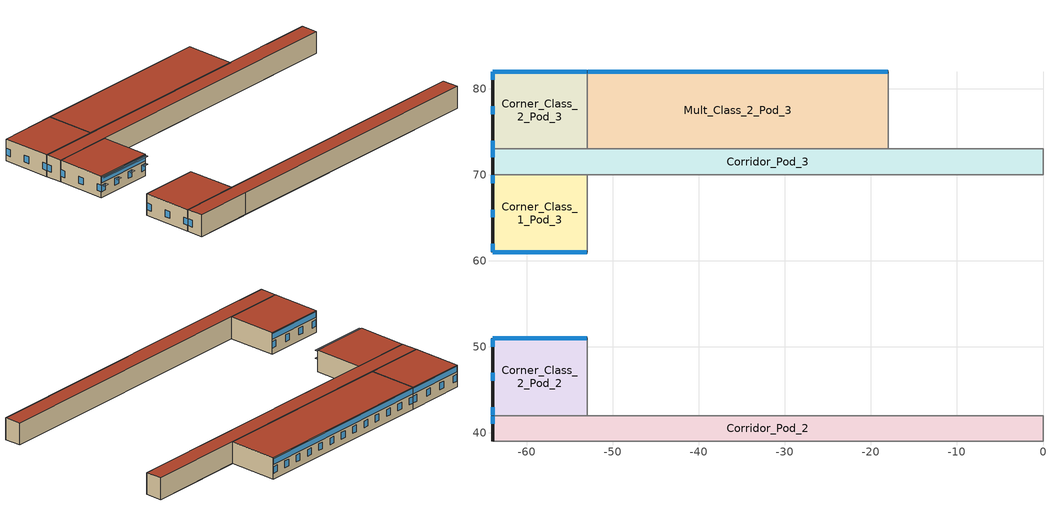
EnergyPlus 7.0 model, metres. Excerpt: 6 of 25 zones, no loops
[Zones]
Corridor_Pod_2
 floor ground (Unheated - 8in Slab with Carpet_NR_Ext-slab): -64,42 0,42 0,39 -64,39 z0
 wall outside (Mass_R-5.7 ci_Ext-wall): -64,42 -64,39 z0:4
 wall to Corner_Class_1_Pod_2 (Standard_Int-Wall): -64,39 -53,39 z0:4
 wall to Mult_Class_1_Pod_2 (Standard_Int-Wall): -53,39 0,39 z0:4
 wall to Main_Corridor (Standard_Int-Wall): 0,39 0,42 z0:4
 wall to Mult_Class_2_Pod_2 (Standard_Int-Wall): 0,42 -53,42 z0:4
 wall to Corner_Class_2_Pod_2 (Standard_Int-Wall): -53,42 -64,42 z0:4
 window (std_window_UValue_3.237_SHGC_0.390_VT_0.495_west): -64,41.95 -64,41.04 z1.1:2.32
 roof outside (IEAD_R-20 ci_Roof): -64,39 0,39 0,42 -64,42 z4
Corner_Class_2_Pod_2
 floor ground (Unheated - 8in Slab with Carpet_NR_Ext-slab): -64,51 -53,51 -53,42 -64,42 z0
 wall outside (Mass_R-5.7 ci_Ext-wall): -53,51 -64,51 -64,42 z0:4
 wall to Mult_Class_2_Pod_2 (Standard_Int-Wall): -53,42 -53,51 z0:4
 window (std_window_UValue_3.237_SHGC_0.490_VT_0.622): -53.05,51 -53.96,51 / -56.38,51 -57.29,51 / -59.71,51 -60.62,51 / -63.04,51 -63.95,51 z1.1:2.32
 window (daylight_window_UValue_3.237_SHGC_0.490_VT_0.622): -53.05,51 -63.95,51 z2.79:3.8
 window (std_window_UValue_3.237_SHGC_0.390_VT_0.495_west): -64,50.95 -64,50.04 / -64,46.96 -64,46.04 / -64,42.96 -64,42.05 z1.1:2.32
 roof outside (IEAD_R-20 ci_Roof): -64,42 -53,42 -53,51 -64,51 z4
Corner_Class_1_Pod_3
 floor ground (Unheated - 8in Slab with Carpet_NR_Ext-slab): -64,70 -53,70 -53,61 -64,61 z0
 wall outside (Mass_R-5.7 ci_Ext-wall): -64,70 -64,61 -53,61 z0:4
 wall to Mult_Class_1_Pod_3 (Standard_Int-Wall): -53,61 -53,70 z0:4
 wall to Corridor_Pod_3 (Standard_Int-Wall): -53,70 -64,70 z0:4
 window (std_window_UValue_3.237_SHGC_0.390_VT_0.495): -63.95,61 -63.04,61 / -60.62,61 -59.71,61 / -57.29,61 -56.38,61 / -53.96,61 -53.05,61 z1.1:2.32
 window (daylight_window_UValue_3.237_SHGC_0.390_VT_0.495): -63.95,61 -53.05,61 z2.79:3.8
 window (std_window_UValue_3.237_SHGC_0.390_VT_0.495_west): -64,69.95 -64,69.04 / -64,65.96 -64,65.04 / -64,61.96 -64,61.05 z1.1:2.32
 roof outside (IEAD_R-20 ci_Roof): -64,61 -53,61 -53,70 -64,70 z4
Corridor_Pod_3
 floor ground (Unheated - 8in Slab with Carpet_NR_Ext-slab): -64,73 0,73 0,70 -64,70 z0
 wall outside (Mass_R-5.7 ci_Ext-wall): -64,73 -64,70 z0:4
 wall to Mult_Class_1_Pod_3 (Standard_Int-Wall): -53,70 0,70 z0:4
 wall to Media_Center (Standard_Int-Wall): 0,70 0,73 z0:4
 wall to Art_Class (Standard_Int-Wall): 0,73 -18,73 z0:4
 wall to Mult_Class_2_Pod_3 (Standard_Int-Wall): -18,73 -53,73 z0:4
 wall to Corner_Class_2_Pod_3 (Standard_Int-Wall): -53,73 -64,73 z0:4
 window (std_window_UValue_3.237_SHGC_0.390_VT_0.495_west): -64,72.95 -64,72.04 z1.1:2.32
 roof outside (IEAD_R-20 ci_Roof): -64,70 0,70 0,73 -64,73 z4
Corner_Class_2_Pod_3
 floor ground (Unheated - 8in Slab with Carpet_NR_Ext-slab): -64,82 -53,82 -53,73 -64,73 z0
 wall outside (Mass_R-5.7 ci_Ext-wall): -53,82 -64,82 -64,73 z0:4
 wall to Mult_Class_2_Pod_3 (Standard_Int-Wall): -53,73 -53,82 z0:4
 window (std_window_UValue_3.237_SHGC_0.490_VT_0.622): -53.05,82 -53.96,82 / -56.38,82 -57.29,82 / -59.71,82 -60.62,82 / -63.04,82 -63.95,82 z1.1:2.32
 window (daylight_window_UValue_3.237_SHGC_0.490_VT_0.622): -53.05,82 -63.95,82 z2.79:3.8
 window (std_window_UValue_3.237_SHGC_0.390_VT_0.495_west): -64,81.95 -64,81.04 / -64,77.96 -64,77.04 / -64,73.96 -64,73.05 z1.1:2.32
 roof outside (IEAD_R-20 ci_Roof): -64,73 -53,73 -53,82 -64,82 z4
Mult_Class_2_Pod_3
 floor ground (Unheated - 8in Slab with Carpet_NR_Ext-slab): -53,82 -18,82 -18,73 -53,73 z0
 wall outside (Mass_R-5.7 ci_Ext-wall): -18,82 -53,82 z0:4
 wall to Art_Class (Standard_Int-Wall): -18,73 -18,82 z0:4
 window (std_window_UValue_3.237_SHGC_0.490_VT_0.622): -18.05,82 -18.96,82 / -20.88,82 -21.8,82 / -23.71,82 -24.63,82 / -26.55,82 -27.46,82 / -29.38,82 -30.29,82 / -32.21,82 -33.13,82 / -35.04,82 -35.96,82 / -37.87,82 -38.79,82 / -40.71,82 -41.62,82 / -43.54,82 -44.45,82 / -46.37,82 -47.29,82 / -49.2,82 -50.12,82 / -52.04,82 -52.95,82 z1.1:2.32
 window (daylight_window_UValue_3.237_SHGC_0.490_VT_0.622): -18.05,82 -52.95,82 z2.8:3.8
 roof outside (IEAD_R-20 ci_Roof): -53,73 -18,73 -18,82 -53,82 z4
shading: -63.95,60.39 -63.95,61 -63.04,61 -63.04,60.39 z2.32; -60.62,60.39 -60.62,61 -59.71,61 -59.71,60.39 z2.32; -57.29,60.39 -57.29,61 -56.38,61 -56.38,60.39 z2.32; -53.96,60.39 -53.96,61 -53.05,61 -53.05,60.39 z2.32; -63.95,60.5 -63.95,61 -53.05,61 -53.05,60.5 z3.8
[Building]
Primary School Low-Energy Fan Coil: North Axis=0; Terrain=City; Loads Convergence Tolerance Value=0.04; Temperature Convergence Tolerance Value=0.2; Solar Distribution=FullExterior; Maximum Number of Warmup Days=25; Minimum Number of Warmup Days=6
[Site:Location]
USA FL-MIAMI: Latitude {deg}=25.78; Longitude {deg}=-80.27; Time Zone {hr}=-5; Elevation {m}=2
[Site:GroundTemperature:BuildingSurface]
22.509, 22.645, 22.781, 22.956, 23.052, 23.08, 23.116, 23.108, 23.133, 23.139, 23.077, 22.913
[Site:WaterMainsTemperature]
Calculation Method=CORRELATION; Annual Average Outdoor Air Temperature {C}=24.31; Maximum Difference In Monthly Average Outdoor Air Temperatures {deltaC}=8
[SizingPeriod:DesignDay] Barometric Pressure {Pa}=101301; Rain {0-no,1-yes}=0; Snow on ground {0-no,1-yes}=0; Day of Month=21; Daylight Savings Time Indicator=0; Humidity Indicating Type=WetBulb
Name | Maximum Dry-Bulb Temperature {C} | Daily Temp Range {C} | Humidity Indicating Conditions at Maximum Dry-Bulb | Wind Speed {m/s} design conditions vs. traditional 6.71 m/s (15 mph) | Wind Direction {Degrees; N=0, S=180} | Clearness {0.0 to 1.1} | Month | Day Type | Wind Speed {m/s} design conditions vs. traditional 3.35 m/s (7mph)
MIAMI Ann Htg 99.6% Condns DB | 8 | 0 | 8 | 4.4 | 340 | 0 | 1 | WinterDesignDay
MIAMI Ann Clg .4% Condns DB=>MWB | 33.1 | 6.7 | 25.3 |  | 140 | 1 | 7 | SummerDesignDay | 4.7
MIAMI Ann Clg .4% Condns WB=>MDB | 30.5 | 6.7 | 26.7 |  | 140 | 1 | 7 | SummerDesignDay | 4.7
[WindowMaterial:SimpleGlazingSystem] U-Factor=1.931
Name | Solar Heat Gain Coefficient | Visible Transmittance
SOUTH; WEST | 0.25 | 0.25
NORTH | 0.62 | 0.62
[Material] Thermal Absorptance=0.9
Name | Roughness | Thickness | Conductivity | Density | Specific Heat | Solar Absorptance | Visible Absorptance | Thickness {m} | Conductivity {W/m-K} | Density {kg/m3} | Specific Heat {J/kg-K}
Roof Membrane | VeryRough | 0.0095 | 0.16 | 1121.29 | 1460 | 0.7 | 0.7
Roof Insulation [14] | MediumRough | 0.1673 | 0.049 | 265 | 836.8 | 0.7 | 0.7
Metal Decking | MediumSmooth | 0.0015 | 45.006 | 7680 | 418.4 | 0.7 | 0.3
GP01 1/2 GYPSUM | Smooth | 0.0127 | 0.16 | 800 | 1090 | 0.7 | 0.5
1IN Stucco | Smooth | 0.0253 | 0.6918 | 1858 | 837 | 0.92 | 0.92
8IN Concrete HW | MediumRough | 0.2033 | 1.7296 | 2243 | 837 | 0.65 | 0.65
Wall Insulation [58] | MediumRough | 0.0339 | 0.0432 | 91 | 837 | 0.5 | 0.5
1/2IN Gypsum | Smooth | 0.0127 | 0.16 | 784.9 | 830 | 0.92 | 0.92
MAT-CC05 8 HW CONCRETE | Rough | 0.2032 | 1.311 | 2240 | 836.8 | 0.7 | 0.7
Std Wood 6inch | MediumSmooth |  |  |  |  | 0.7 | 0.7 | 0.15 | 0.12 | 540 | 1210
[Material:NoMass]
CP02 CARPET PAD: Roughness=VeryRough; Thermal Resistance {(m2-K)/W}=0.2165; Thermal Absorptance=0.9; Solar Absorptance=0.7; Visible Absorptance=0.8
[Construction]
std_window_UValue_3.237_SHGC_0.390_VT_0.495; daylight_window_UValue_3.237_SHGC_0.390_VT_0.495: SOUTH
std_window_UValue_3.237_SHGC_0.490_VT_0.622; daylight_window_UValue_3.237_SHGC_0.490_VT_0.622: NORTH
std_window_UValue_3.237_SHGC_0.390_VT_0.495_west: WEST
IEAD_R-20 ci_Roof: Roof Membrane, Roof Insulation [14], Metal Decking
Standard_Int-Wall: GP01 1/2 GYPSUM, GP01 1/2 GYPSUM
Mass_R-5.7 ci_Ext-wall: 1IN Stucco, 8IN Concrete HW, Wall Insulation [58], 1/2IN Gypsum
Unheated - 8in Slab with Carpet_NR_Ext-slab: MAT-CC05 8 HW CONCRETE, CP02 CARPET PAD
InteriorFurnishings: Std Wood 6inch
[Zone] Type=1; Multiplier=1; Ceiling Height {m}=4; Floor Area {m2}=AutoCalculate; Part of Total Floor Area=Yes
Name | Volume {m3}
Corridor_Pod_2; Corridor_Pod_3 | 768
Corner_Class_2_Pod_2; Corner_Class_1_Pod_3; Corner_Class_2_Pod_3 | 396
Mult_Class_2_Pod_3 | 1260
[InternalMass] Construction=InteriorFurnishings
Name | Zone | Surface Area
Corridor_Pod_2 Internal Mass | Corridor_Pod_2 | 384
Corner_Class_2_Pod_2 Internal Mass | Corner_Class_2_Pod_2 | 198
Corner_Class_1_Pod_3 Internal Mass | Corner_Class_1_Pod_3 | 198
Corridor_Pod_3 Internal Mass | Corridor_Pod_3 | 384
Corner_Class_2_Pod_3 Internal Mass | Corner_Class_2_Pod_3 | 198
Mult_Class_2_Pod_3 Internal Mass | Mult_Class_2_Pod_3 | 630
[ZoneInfiltration:DesignFlowRate] Schedule=INFIL_SCH; Design Volume Flow Rate Calculation Method=Flow/ExteriorWallArea; Flow per Exterior Surface Area {m3/s/m2}=0.000302; Constant Term Coefficient=1; Temperature Term Coefficient=0; Velocity Term Coefficient=0; Velocity Squared Term Coefficient=0
Name | Zone
Corridor_Pod_2_Infiltration | Corridor_Pod_2
Corner_Class_2_Pod_2_Infiltration | Corner_Class_2_Pod_2
Corner_Class_1_Pod_3_Infiltration | Corner_Class_1_Pod_3
Corridor_Pod_3_Infiltration | Corridor_Pod_3
Corner_Class_2_Pod_3_Infiltration | Corner_Class_2_Pod_3
Mult_Class_2_Pod_3_Infiltration | Mult_Class_2_Pod_3
[People] Schedule=Bldg_Occ_Sch; Number of People Calculation Method=People; Fraction Radiant=0.3; User Specified Sensible Fraction=AUTOCALCULATE; Activity Level Schedule=ACTIVITY_SCH; Carbon Dioxide Generation Rate {m3/s-W}=3.82E-8; Enable ASHRAE 55 Comfort Warnings=No; MRT Calculation=ZoneAveraged; Work Efficiency Schedule=WORK_EFF_SCH; Clothing Schedule=CLOTHING_SCH; Air Velocity Schedule=AIR_VELO_SCH; Thermal Comfort Report=FANGER
Name | Zone | Number of People
Corner_Class_2_Pod_2 People | Corner_Class_2_Pod_2 | 34.65
Corner_Class_1_Pod_3 People | Corner_Class_1_Pod_3 | 34.65
Corner_Class_2_Pod_3 People | Corner_Class_2_Pod_3 | 34.65
Mult_Class_2_Pod_3 People | Mult_Class_2_Pod_3 | 110.25
[Lights] Design Level Calculation Method=LightingLevel; Return Air Fraction=0; Fraction Radiant=0.37; Fraction Visible=0.2; Fraction Replaceable=1; Return Air Fraction is Calculated from Plenum Temperature=No
Name | Zone | Schedule | Design Level {W}
Corridor_Pod_2_Lights | Corridor_Pod_2 | Bldg_Light_Sch | 827.52
Corner_Class_2_Pod_2_Lights | Corner_Class_2_Pod_2 | Corner_Class_2_Pod_2_North_Class | 852.39
Corner_Class_1_Pod_3_Lights | Corner_Class_1_Pod_3 | Corner_Class_1_Pod_3_South_Class | 852.39
Corridor_Pod_3_Lights | Corridor_Pod_3 | Bldg_Light_Sch | 827.52
Corner_Class_2_Pod_3_Lights | Corner_Class_2_Pod_3 | Corner_Class_2_Pod_3_North_Class | 852.39
Mult_Class_2_Pod_3_Lights | Mult_Class_2_Pod_3 | Mult_Class_2_Pod_3_North_Class | 2712.15
[ElectricEquipment] Schedule=Bldg_Equip_Sch; Design Level Calculation Method=EquipmentLevel; Fraction Latent=0; Fraction Radiant=0.5; Fraction Lost=0
Name | Zone | Design Level {W}
Corner_Class_2_Pod_2_PlugMisc_Equip | Corner_Class_2_Pod_2 | 894.96
Corner_Class_1_Pod_3_PlugMisc_Equip | Corner_Class_1_Pod_3 | 894.96
Corner_Class_2_Pod_3_PlugMisc_Equip | Corner_Class_2_Pod_3 | 894.96
Mult_Class_2_Pod_3_PlugMisc_Equip | Mult_Class_2_Pod_3 | 2847.6
[Exterior:Lights]
Exterior Facade Lighting: Schedule=Ext_Light_Sch; Design Level=2218.8; Control Option=AstronomicalClock
[Schedule:Compact]
Bldg_Light_Sch: Fraction, Through: 6/30, For: Weekdays, Until: 06:00, 0.2, Until: 07:00, 0.4, Until: 16:00, 0.9, Until: 19:00, 0.7, Until: 21:00, 0.5, Until: 24:00, 0.2, For: SummerDesignDay, Until: 24:00, 1, For: WinterDesignDay, Until: 24:00, 0, For: AllOtherDays, Until: 24:00, 0.2, Through: 9/1, For: Weekdays, Until: 08:00, 0.2, Until: 14:00, 0.5, Until: 24:00, 0.2, For: SummerDesignDay, Until: 24:00, 1, For: WinterDesignDay, Until: 24:00, 0, For: AllOtherDays, Until: 24:00, 0.2, Through: 12/31, For: Weekdays, Until: 06:00, 0.2, Until: 07:00, 0.4, Until: 16:00, 0.9, Until: 19:00, 0.7, Until: 21:00, 0.5, Until: 24:00, 0.2, For: SummerDesignDay, Until: 24:00, 1, For: WinterDesignDay, Until: 24:00, 0, For: AllOtherDays, Until: 24:00, 0.2
Bldg_Occ_Sch: Fraction, Through: 6/30, For: Weekdays, Until: 08:00, 0, Until: 11:00, 0.3, Until: 13:00, 0.2, Until: 15:00, 0.3, Until: 17:00, 0.05, Until: 24:00, 0, For: SummerDesignDay, Until: 24:00, 1, For: AllOtherDays, Until: 24:00, 0, Through: 9/1, For: Weekdays, Until: 09:00, 0, Until: 13:00, 0.05, Until: 24:00, 0, For: SummerDesignDay, Until: 24:00, 1, For: AllOtherDays, Until: 24:00, 0, Through: 12/31, For: Weekdays, Until: 08:00, 0, Until: 11:00, 0.3, Until: 13:00, 0.2, Until: 15:00, 0.3, Until: 17:00, 0.05, Until: 24:00, 0, For: SummerDesignDay, Until: 24:00, 1, For: AllOtherDays, Until: 24:00, 0
Infil_Sch: Fraction, Through: 6/30, For: WinterDesignDay SummerDesignDay, Until: 24:00, 1, For: Weekdays, Until: 06:00, 0.5, Until: 18:00, 1, Until: 24:00, 0.5, For: AllOtherDays, Until: 24:00, 0.5, Through: 9/1, For: WinterDesignDay SummerDesignDay, Until: 24:00, 1, For: Weekdays, Until: 08:00, 0.5, Until: 13:00, 1, Until: 24:00, 0.5, For: AllOtherDays, Until: 24:00, 0.5, Through: 12/31, For: WinterDesignDay SummerDesignDay, Until: 24:00, 1, For: Weekdays, Until: 06:00, 0.5, Until: 18:00, 1, Until: 24:00, 0.5, For: AllOtherDays, Until: 24:00, 0.5
Work_Eff_Sch: Fraction, Through: 12/31, For: AllDays, Until: 24:00, 0
Air_Velo_Sch: Any Number, Through: 12/31, For: AllDays, Until: 24:00, 0.2
Clothing_Sch: Any Number, Through: 04/30, For: AllDays, Until: 24:00, 1.1, Through: 09/30, For: AllDays, Until: 24:00, 0.6, Through: 12/31, For: AllDays, Until: 24:00, 1.1
Activity_Sch: Any Number, Through: 12/31, For: AllDays, Until: 24:00, 120
Bldg_Equip_Sch: Fraction, Through: 6/30, For: Weekdays SummerDesignDay, Until: 08:00, 0.15, Until: 15:00, 0.6, Until: 24:00, 0.15, For: WinterDesignDay, Until: 24:00, 0, For: AllOtherDays, Until: 24:00, 0.15, Through: 9/1, For: Weekdays SummerDesignDay, Until: 09:00, 0.15, Until: 13:00, 0.6, Until: 24:00, 0.15, For: WinterDesignDay, Until: 24:00, 0, For: AllOtherDays, Until: 24:00, 0.15, Through: 12/31, For: Weekdays SummerDesignDay, Until: 08:00, 0.15, Until: 15:00, 0.6, Until: 24:00, 0.15, For: WinterDesignDay, Until: 24:00, 0, For: AllOtherDays, Until: 24:00, 0.15
Ext_Light_Sch: Fraction, Through: 12/31, For: AllDays, Until: 06:00, 0.25, Until: 24:00, 1
[Schedule:File] Column Number=6; Rows to Skip at Top=2; Number of Hours of Data=8760; Column Separator=Comma
Name | File
Corner_Class_2_Pod_2_North_Class; Corner_Class_2_Pod_3_North_Class; Mult_Class_2_Pod_3_North_Class | North_Class.csv
Corner_Class_1_Pod_3_South_Class | South_Class.csv
